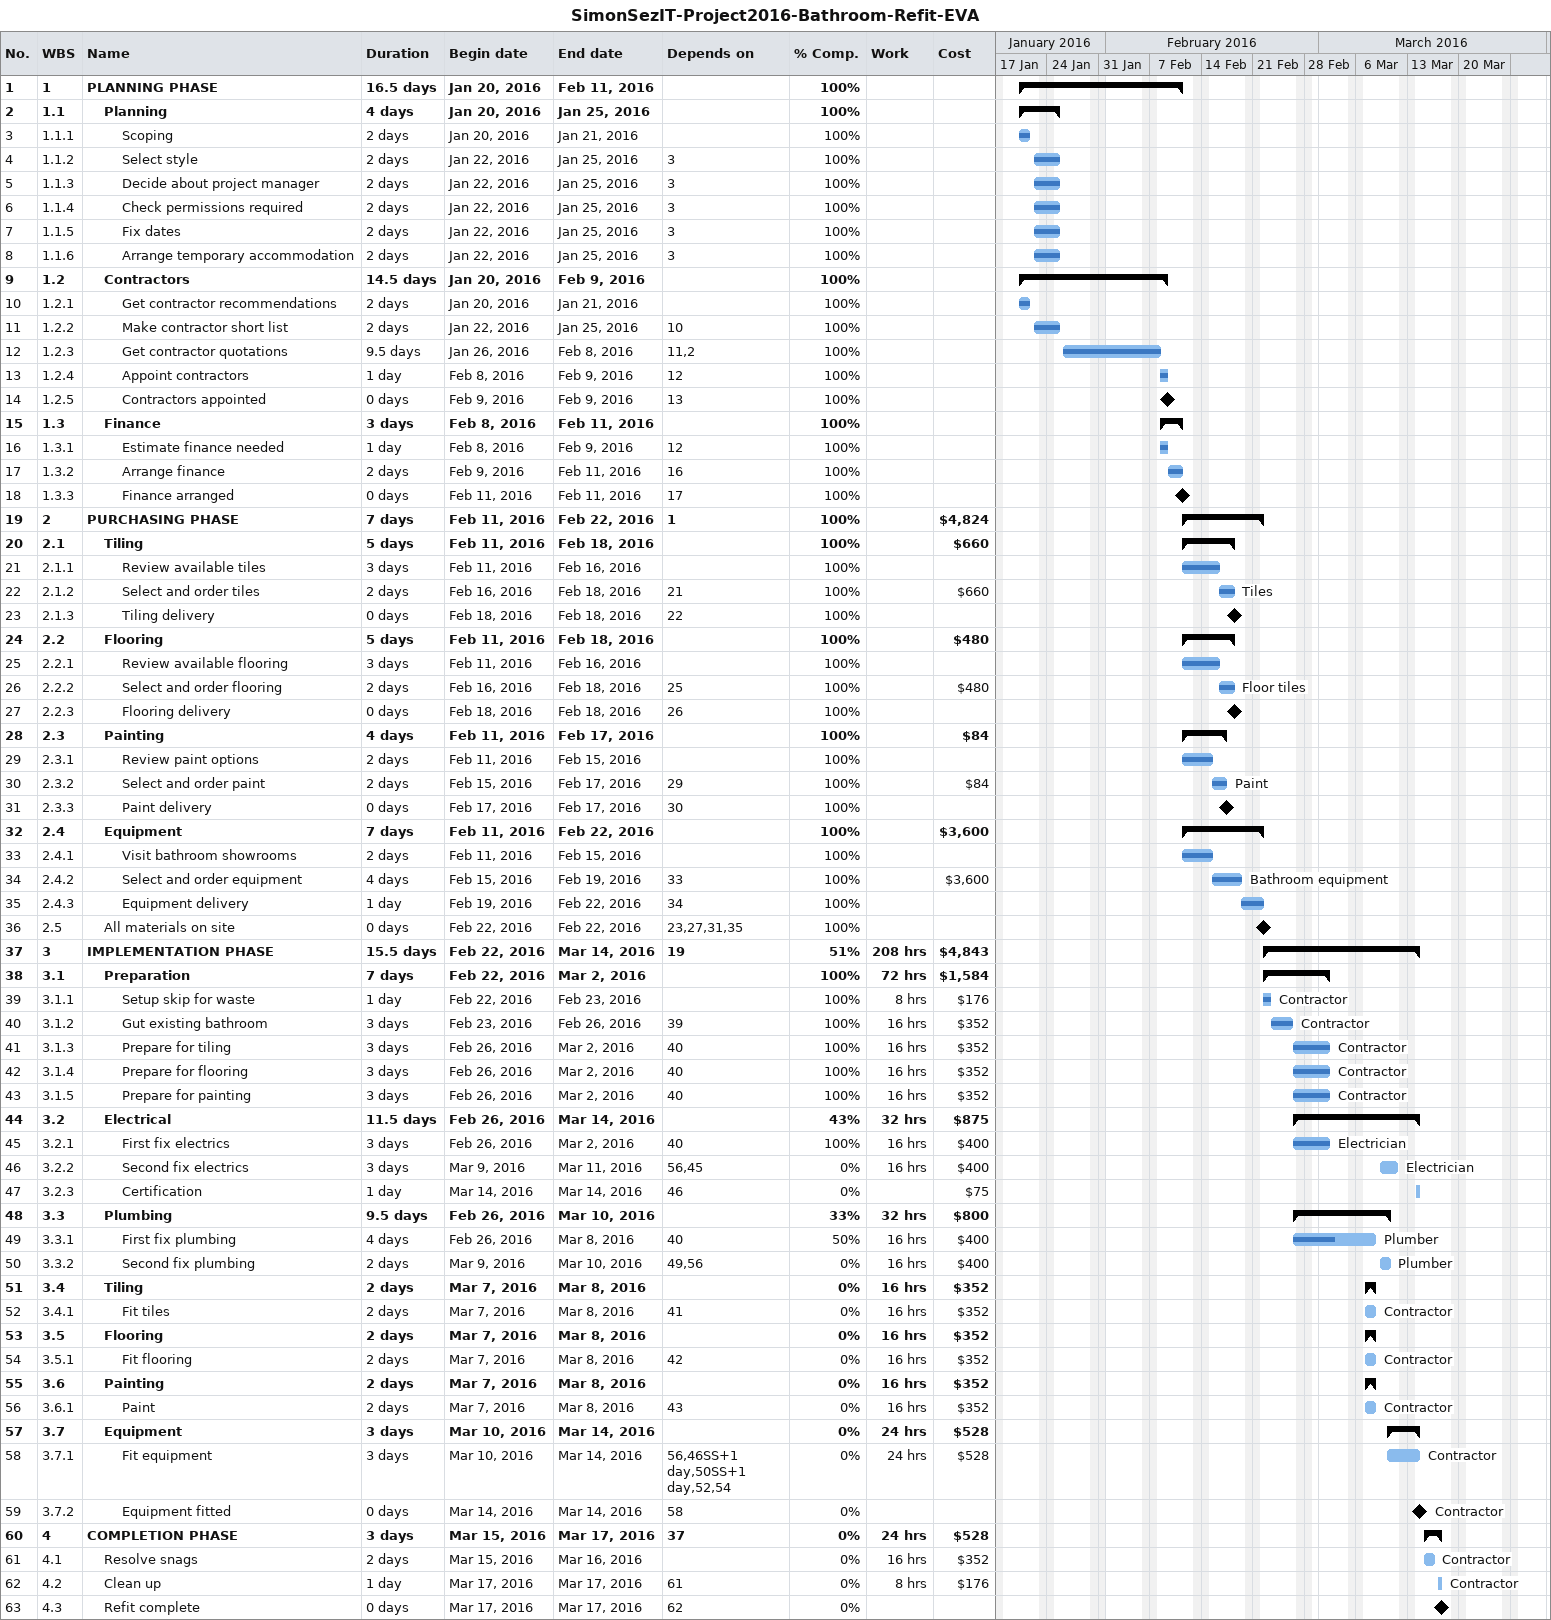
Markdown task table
SimonSezIT-Project2016-Bathroom-Refit-EVA

| ID | WBS | Task | Duration | Start | Finish | Predecessors | Resources | % complete | Work (h) | Cost ($) |
|---|---|---|---|---|---|---|---|---|---|---|
| 1 | 1 | **PLANNING PHASE** | 16.5d | 2016-01-20 | 2016-02-11 |  |  | 100 |  |  |
| 2 | 1.1 | **Planning** | 4d | 2016-01-20 | 2016-01-25 |  |  | 100 |  |  |
| 3 | 1.1.1 | Scoping | 2d | 2016-01-20 | 2016-01-21 |  |  | 100 |  |  |
| 4 | 1.1.2 | Select style | 2d | 2016-01-22 | 2016-01-25 | 3 |  | 100 |  |  |
| 5 | 1.1.3 | Decide about project manager | 2d | 2016-01-22 | 2016-01-25 | 3 |  | 100 |  |  |
| 6 | 1.1.4 | Check permissions required | 2d | 2016-01-22 | 2016-01-25 | 3 |  | 100 |  |  |
| 7 | 1.1.5 | Fix dates | 2d | 2016-01-22 | 2016-01-25 | 3 |  | 100 |  |  |
| 8 | 1.1.6 | Arrange temporary accommodation | 2d | 2016-01-22 | 2016-01-25 | 3 |  | 100 |  |  |
| 9 | 1.2 | **Contractors** | 14.5d | 2016-01-20 | 2016-02-09 |  |  | 100 |  |  |
| 10 | 1.2.1 | Get contractor recommendations | 2d | 2016-01-20 | 2016-01-21 |  |  | 100 |  |  |
| 11 | 1.2.2 | Make contractor short list | 2d | 2016-01-22 | 2016-01-25 | 10 |  | 100 |  |  |
| 12 | 1.2.3 | Get contractor quotations | 9.5d | 2016-01-26 | 2016-02-08 | 11, 2 |  | 100 |  |  |
| 13 | 1.2.4 | Appoint contractors | 1d | 2016-02-08 | 2016-02-09 | 12 |  | 100 |  |  |
| 14 | 1.2.5 | Contractors appointed | 0d | 2016-02-09 | 2016-02-09 | 13 |  | 100 |  |  |
| 15 | 1.3 | **Finance** | 3d | 2016-02-08 | 2016-02-11 |  |  | 100 |  |  |
| 16 | 1.3.1 | Estimate finance needed | 1d | 2016-02-08 | 2016-02-09 | 12 |  | 100 |  |  |
| 17 | 1.3.2 | Arrange finance | 2d | 2016-02-09 | 2016-02-11 | 16 |  | 100 |  |  |
| 18 | 1.3.3 | Finance arranged | 0d | 2016-02-11 | 2016-02-11 | 17 |  | 100 |  |  |
| 19 | 2 | **PURCHASING PHASE** | 7d | 2016-02-11 | 2016-02-22 | 1 |  | 100 |  | 4824 |
| 20 | 2.1 | **Tiling** | 5d | 2016-02-11 | 2016-02-18 |  |  | 100 |  | 660 |
| 21 | 2.1.1 | Review available tiles | 3d | 2016-02-11 | 2016-02-16 |  |  | 100 |  |  |
| 22 | 2.1.2 | Select and order tiles | 2d | 2016-02-16 | 2016-02-18 | 21 | Tiles | 100 |  | 660 |
| 23 | 2.1.3 | Tiling delivery | 0d | 2016-02-18 | 2016-02-18 | 22 |  | 100 |  |  |
| 24 | 2.2 | **Flooring** | 5d | 2016-02-11 | 2016-02-18 |  |  | 100 |  | 480 |
| 25 | 2.2.1 | Review available flooring | 3d | 2016-02-11 | 2016-02-16 |  |  | 100 |  |  |
| 26 | 2.2.2 | Select and order flooring | 2d | 2016-02-16 | 2016-02-18 | 25 | Floor tiles | 100 |  | 480 |
| 27 | 2.2.3 | Flooring delivery | 0d | 2016-02-18 | 2016-02-18 | 26 |  | 100 |  |  |
| 28 | 2.3 | **Painting** | 4d | 2016-02-11 | 2016-02-17 |  |  | 100 |  | 84 |
| 29 | 2.3.1 | Review paint options | 2d | 2016-02-11 | 2016-02-15 |  |  | 100 |  |  |
| 30 | 2.3.2 | Select and order paint | 2d | 2016-02-15 | 2016-02-17 | 29 | Paint | 100 |  | 84 |
| 31 | 2.3.3 | Paint delivery | 0d | 2016-02-17 | 2016-02-17 | 30 |  | 100 |  |  |
| 32 | 2.4 | **Equipment** | 7d | 2016-02-11 | 2016-02-22 |  |  | 100 |  | 3600 |
| 33 | 2.4.1 | Visit bathroom showrooms | 2d | 2016-02-11 | 2016-02-15 |  |  | 100 |  |  |
| 34 | 2.4.2 | Select and order equipment | 4d | 2016-02-15 | 2016-02-19 | 33 | Bathroom equipment | 100 |  | 3600 |
| 35 | 2.4.3 | Equipment delivery | 1d | 2016-02-19 | 2016-02-22 | 34 |  | 100 |  |  |
| 36 | 2.5 | All materials on site | 0d | 2016-02-22 | 2016-02-22 | 23, 27, 31, 35 |  | 100 |  |  |
| 37 | 3 | **IMPLEMENTATION PHASE** | 15.5d | 2016-02-22 | 2016-03-14 | 19 |  | 51 | 208 | 4843 |
| 38 | 3.1 | **Preparation** | 7d | 2016-02-22 | 2016-03-02 |  |  | 100 | 72 | 1584 |
| 39 | 3.1.1 | Setup skip for waste | 1d | 2016-02-22 | 2016-02-23 |  | Contractor | 100 | 8 | 176 |
| 40 | 3.1.2 | Gut existing bathroom | 3d | 2016-02-23 | 2016-02-26 | 39 | Contractor | 100 | 16 | 352 |
| 41 | 3.1.3 | Prepare for tiling | 3d | 2016-02-26 | 2016-03-02 | 40 | Contractor | 100 | 16 | 352 |
| 42 | 3.1.4 | Prepare for flooring | 3d | 2016-02-26 | 2016-03-02 | 40 | Contractor | 100 | 16 | 352 |
| 43 | 3.1.5 | Prepare for painting | 3d | 2016-02-26 | 2016-03-02 | 40 | Contractor | 100 | 16 | 352 |
| 44 | 3.2 | **Electrical** | 11.5d | 2016-02-26 | 2016-03-14 |  |  | 43 | 32 | 875 |
| 45 | 3.2.1 | First fix electrics | 3d | 2016-02-26 | 2016-03-02 | 40 | Electrician | 100 | 16 | 400 |
| 46 | 3.2.2 | Second fix electrics | 3d | 2016-03-09 | 2016-03-11 | 56, 45 | Electrician | 0 | 16 | 400 |
| 47 | 3.2.3 | Certification | 1d | 2016-03-14 | 2016-03-14 | 46 |  | 0 |  | 75 |
| 48 | 3.3 | **Plumbing** | 9.5d | 2016-02-26 | 2016-03-10 |  |  | 33 | 32 | 800 |
| 49 | 3.3.1 | First fix plumbing | 4d | 2016-02-26 | 2016-03-08 | 40 | Plumber | 50 | 16 | 400 |
| 50 | 3.3.2 | Second fix plumbing | 2d | 2016-03-09 | 2016-03-10 | 49, 56 | Plumber | 0 | 16 | 400 |
| 51 | 3.4 | **Tiling** | 2d | 2016-03-07 | 2016-03-08 |  |  | 0 | 16 | 352 |
| 52 | 3.4.1 | Fit tiles | 2d | 2016-03-07 | 2016-03-08 | 41 | Contractor | 0 | 16 | 352 |
| 53 | 3.5 | **Flooring** | 2d | 2016-03-07 | 2016-03-08 |  |  | 0 | 16 | 352 |
| 54 | 3.5.1 | Fit flooring | 2d | 2016-03-07 | 2016-03-08 | 42 | Contractor | 0 | 16 | 352 |
| 55 | 3.6 | **Painting** | 2d | 2016-03-07 | 2016-03-08 |  |  | 0 | 16 | 352 |
| 56 | 3.6.1 | Paint | 2d | 2016-03-07 | 2016-03-08 | 43 | Contractor | 0 | 16 | 352 |
| 57 | 3.7 | **Equipment** | 3d | 2016-03-10 | 2016-03-14 |  |  | 0 | 24 | 528 |
| 58 | 3.7.1 | Fit equipment | 3d | 2016-03-10 | 2016-03-14 | 56, 46SS+1d, 50SS+1d, 52, 54 | Contractor | 0 | 24 | 528 |
| 59 | 3.7.2 | Equipment fitted | 0d | 2016-03-14 | 2016-03-14 | 58 | Contractor | 0 |  |  |
| 60 | 4 | **COMPLETION PHASE** | 3d | 2016-03-15 | 2016-03-17 | 37 |  | 0 | 24 | 528 |
| 61 | 4.1 | Resolve snags | 2d | 2016-03-15 | 2016-03-16 |  | Contractor | 0 | 16 | 352 |
| 62 | 4.2 | Clean up | 1d | 2016-03-17 | 2016-03-17 | 61 | Contractor | 0 | 8 | 176 |
| 63 | 4.3 | Refit complete | 0d | 2016-03-17 | 2016-03-17 | 62 |  | 0 |  |  |
